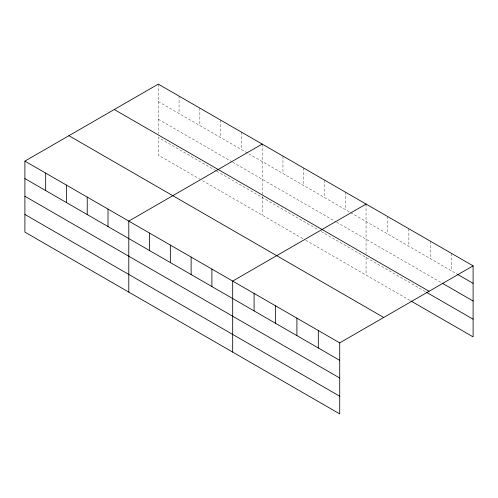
<?xml version="1.0" encoding="UTF-8"?>
<svg xmlns="http://www.w3.org/2000/svg" width="498" height="498" viewBox="0 0 498 498"><rect width="100%" height="100%" fill="white"/><g stroke="black" fill="none" stroke-linecap="round" stroke-linejoin="round"><path stroke-width="0.37" stroke-dasharray="2.49 1.87" d="M158.283 101.58L349.976 212.248M350.648 212.64L457.046 274.068M158.283 119.246L232.012 161.813M232.678 162.205L335.901 221.797M336.573 222.183L441.658 282.852M215.927 170.733L158.283 137.454L158.283 155.127L199.841 179.118M216.593 171.119L318.471 229.939M321.154 231.489L425.603 291.791M202.518 180.668L303.73 239.102M305.741 240.26L410.215 300.58M451.692 253.507L451.692 270.974M430.284 241.144L430.284 258.618M408.877 228.787L408.877 246.255M387.469 216.425L387.469 233.898M366.061 204.068L366.061 253.625M366.061 257.416L366.061 275.089M345.282 192.072L345.282 209.54M324.503 180.077L324.503 197.544M303.73 168.081L303.73 185.549M282.951 156.086L282.951 173.553M262.172 144.09L262.172 215.105M241.393 132.088L241.393 149.562M220.614 120.093L220.614 137.566M199.841 108.097L199.841 125.571M179.062 96.102L179.062 113.575M158.283 84.106L158.283 133.663"/><path stroke-width="0.75" d="M24.9 161.115L339.717 342.873L339.717 413.894L24.9 232.136L24.9 161.115L158.283 84.106L473.1 265.864L473.1 336.885L410.881 300.966M262.172 144.09L128.789 221.093L128.789 292.114M366.061 204.068L232.678 281.077L232.678 352.092M339.717 342.873L473.1 265.864M457.712 274.454L473.1 283.337M442.324 283.238L473.1 301.01M114.266 109.516L429.083 291.28M426.269 292.177L473.1 319.212M68.917 135.705L383.734 317.463M24.9 178.583L339.717 360.34M24.9 196.256L339.717 378.013M24.9 214.464L339.717 396.221M318.309 330.51L318.309 347.984M296.901 318.154L296.901 335.621M275.494 305.797L275.494 323.264M254.086 293.434L254.086 310.908M211.899 269.082L211.899 286.549M191.126 257.08L191.126 274.554M170.347 245.084L170.347 262.558M149.568 233.089L149.568 250.562M108.01 209.098L108.01 226.571M87.231 197.102L87.231 214.576M66.458 185.107L66.458 202.574M45.679 173.111L45.679 190.578"/></g></svg>
